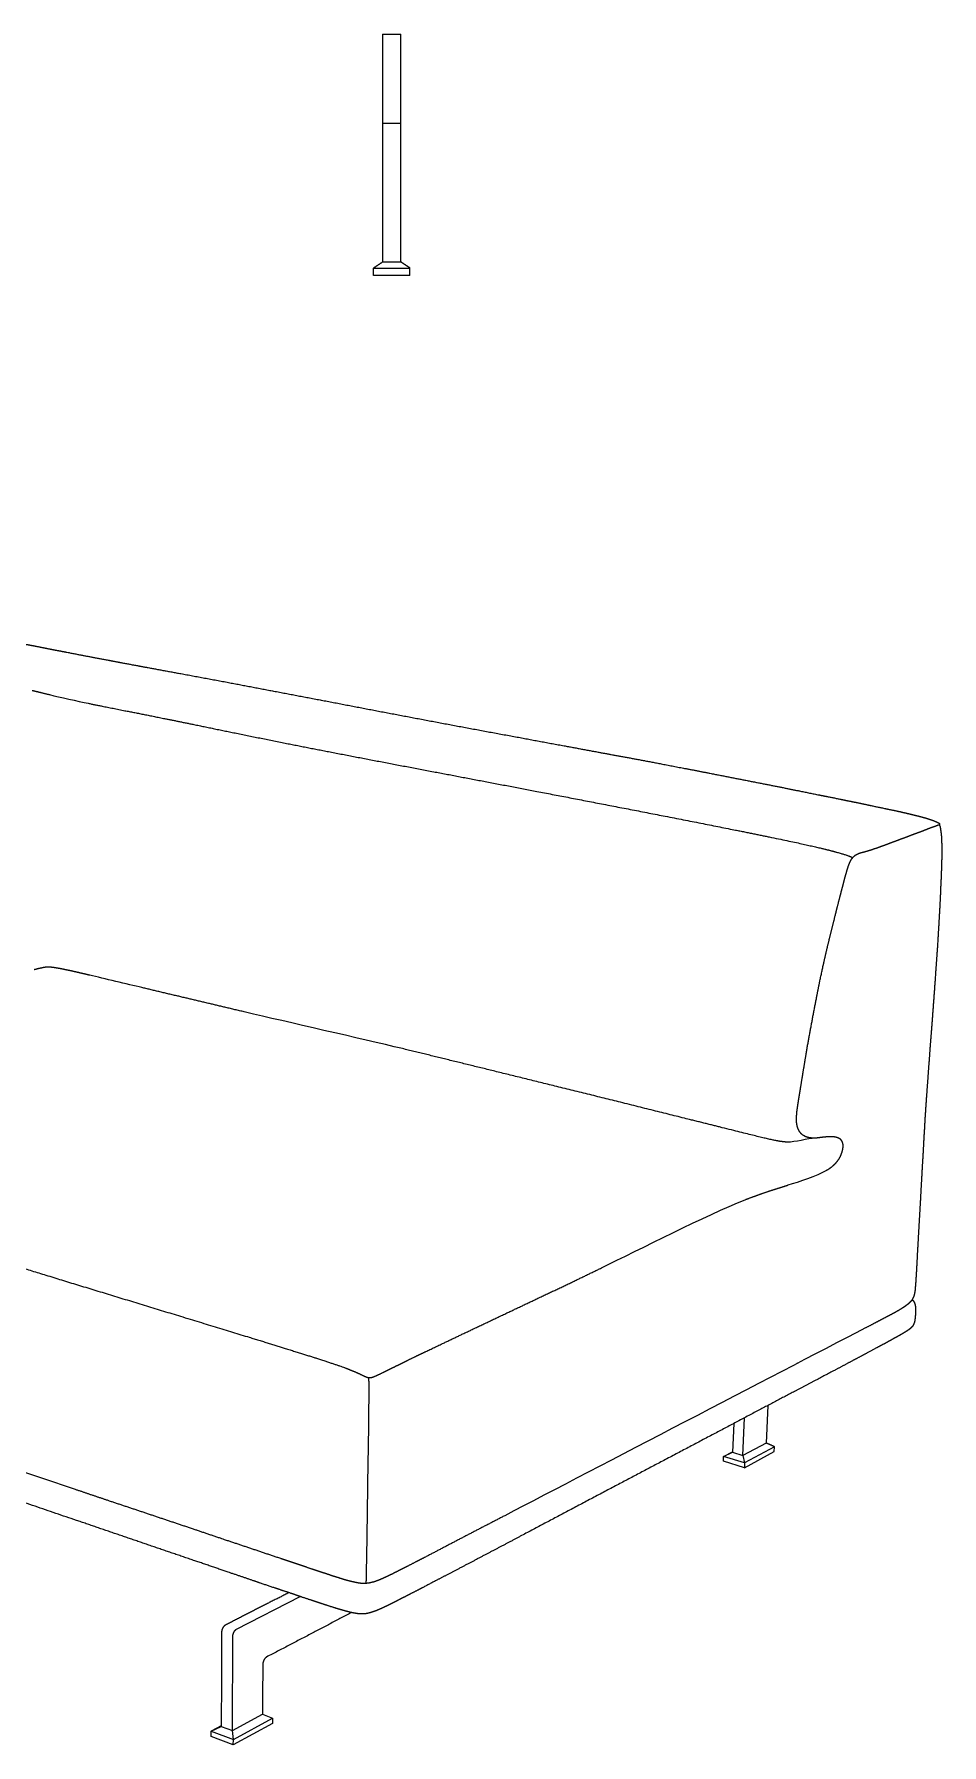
# Model space of a CAD drawing. Header units: millimetres. Extents: x 0 to 2575, y 0 to 3642.
# Drawn here: x 641 to 1238, y 594 to 1720 of the extents above; entities that cross this region are included whole.
import ezdxf

# ---------------------------------------------------------------- set-up
doc = ezdxf.new("R2010")
doc.units = ezdxf.units.MM
doc.layers.add('4501 Delphi Corner module 120 x 85 cm - L', color=7, linetype='Continuous', true_color=0x000000)

msp = doc.modelspace()

# ---------------------------------------------------------------- linework, layer by layer
at = {"layer": '4501 Delphi Corner module 120 x 85 cm - L', "color": 178, "lineweight": -3, "true_color": 0x000000}
for points in [[(668.3, 762.4), (579.4, 792.3), (504.7, 817.4)], [(1123.5, 817.6), (1122.4, 793), (1122.4, 793), (1107.2, 784.8), (1107.2, 784.8), (1108.3, 780), (1108.2, 776.8), (1127.8, 787.5), (1128, 790.6), (1108.3, 780), (1094.4, 784.1), (1100.3, 786.9), (1107.2, 784.8)], [(1101.1, 805.8), (1100.3, 786.9), (1107.2, 784.8), (1108.3, 809.6)], [(1108.2, 776.8), (1094.3, 781), (1094.4, 784.1), (1100.3, 787.3)], [(774.2, 670.6), (815.9, 692.1)], [(764.1, 607), (757.4, 603.5), (772.1, 598), (771.4, 603.9), (791.2, 614.6), (791.2, 614.6), (797.8, 612), (797.8, 608.4), (772, 594.5), (757.4, 599.9), (757.4, 603.5), (764.1, 606.6), (771.4, 603.9), (771.7, 665.7)], [(772, 594.5), (772.1, 598), (797.8, 612)]]:
    msp.add_lwpolyline(points, dxfattribs=at)
for points, degree in [([(870.2, 1719.9), (874.2, 1719.9), (878.2, 1719.9), (882.2, 1719.9)], 3), ([(870.2, 1719.9), (870.2, 1693), (870.2, 1666.1)], 2), ([(882.2, 1666.1), (882.2, 1693), (882.2, 1719.9)], 2), ([(882.2, 1661.1), (876.2, 1661.1), (870.2, 1661.1)], 2), ([(870.2, 1656.1), (870.2, 1613.1), (870.2, 1570.1)], 2), ([(882.2, 1570.1), (882.2, 1613.1), (882.2, 1656.1)], 2), ([(864.2, 1566.1), (867.2, 1568.1), (870.2, 1570.1)], 2), ([(864.2, 1561.1), (864.2, 1563.6), (864.2, 1566.1)], 2), ([(864.2, 1566.1), (876.2, 1566.1), (888.2, 1566.1)], 2), ([(870.2, 1570.1), (876.2, 1570.1), (882.2, 1570.1)], 2), ([(888.2, 1566.1), (885.2, 1568.1), (882.2, 1570.1)], 2), ([(888.2, 1561.1), (888.2, 1563.6), (888.2, 1566.1)], 2), ([(888.2, 1561.1), (876.2, 1561.1), (864.2, 1561.1)], 2), ([(651.2, 1285.4), (658, 1283.7), (669.8, 1281.1), (676.6, 1279.7)], 3), ([(711.8, 1092.7), (702.7, 1094.8), (686.7, 1098.6), (677.6, 1100.8)], 3), ([(883.3, 1052.5), (855.8, 1059.1), (807.5, 1070), (780, 1076.5)], 3), ([(1154.8, 993.6), (1149.7, 993.4), (1141.4, 990.8), (1136.4, 991)], 3), ([(1147, 995.4), (1146.8, 995.5), (1146.4, 995.8), (1146.2, 995.9)], 3), ([(1137, 962.8), (1144.1, 965), (1156, 968.8), (1162.3, 972.6)], 3), ([(1014.1, 908.2), (1039.3, 920.5), (1082.8, 942.7), (1108.7, 953.1)], 3), ([(1187.7, 868.7), (1124.4, 835.8), (1013.7, 778.1), (950.5, 745.2)], 3)]:
    msp.add_open_spline(points, degree=degree, dxfattribs=at)
for points, weights, degree in [([(870.2, 1666.1), (870.2, 1661.1), (870.2, 1661.1)], [1, 0.707106781187, 1], 2), ([(882.2, 1661.1), (882.2, 1661.1), (882.2, 1666.1)], [1, 0.707106781187, 1], 2), ([(870.2, 1661.1), (870.2, 1661.1), (870.2, 1656.1)], [1, 0.707106781187, 1], 2), ([(882.2, 1656.1), (882.2, 1661.1), (882.2, 1661.1)], [1, 0.707106781187, 1], 2), ([(639.7, 1288.2), (642, 1287.7), (645.5, 1286.8), (651.2, 1285.4)], [4594.81801483, 4592.22127419, 4587.6685004, 4580.50917475], 3), ([(676.6, 1279.7), (688.5, 1277.2), (704.5, 1274.2), (726.2, 1269.8)], [4549.02393413, 4534.46389668, 4515.10969927, 4490.8432029], 3), ([(859.5, 1276.1), (892.1, 1269.9), (925.2, 1263.6), (958.7, 1257.5)], [4498.05309245, 4460.94756488, 4424.1330242, 4387.09017339], 3), ([(726.2, 1269.8), (748.1, 1265.4), (776.1, 1259.5), (806.2, 1253.5)], [4490.8432029, 4466.57670652, 4437.39791117, 4403.82430468], 3), ([(806.2, 1253.5), (836.9, 1247.4), (870, 1241.1), (903.8, 1234.7)], [4403.82430468, 4370.2506982, 4332.28228057, 4293.94739853], 3), ([(903.8, 1234.7), (938.3, 1228.1), (973.7, 1221.4), (1012.9, 1213.8)], [4293.94739853, 4255.61251649, 4216.91117003, 4175.24682762], 3), ([(1012.9, 1213.8), (1052.8, 1206.1), (1097, 1197.5), (1124.4, 1191.8)], [4175.24682762, 4133.58248521, 4088.95514683, 4062.41881114], 3), ([(1221.9, 1205.7), (1223.2, 1205.4), (1224.3, 1205.1), (1225.3, 1204.8)], [4128.25393354, 4127.04707985, 4125.9865233, 4125.01239584], 3), ([(1225.3, 1204.8), (1225.4, 1204.8), (1225.5, 1204.7), (1225.7, 1204.7)], [4125.01239584, 4125.30650366, 4125.60075682, 4125.89416354], 3), ([(1217.8, 1193), (1220.5, 1194), (1222.8, 1194.9), (1224.9, 1195.6)], [4080.81234211, 4085.85670117, 4090.13572754, 4094.03945674], 3), ([(1224.9, 1195.6), (1227, 1196.4), (1228.8, 1197.2), (1230.7, 1197.9)], [4094.03945674, 4097.94318594, 4101.47161796, 4105.00457654], 3), ([(1230.7, 1197.9), (1231.6, 1198.2), (1233.5, 1198.9), (1234.9, 1199.4), (1235.4, 1199.6)], [4105.00457654, 4106.77105583, 4110.30627769, 4113.54239926, 4115.00977825], 3), ([(1124.4, 1191.8), (1152.2, 1186.1), (1162.2, 1183.6), (1168.6, 1181.8)], [4062.41881114, 4035.88247544, 4027.43714242, 4022.90663991], 3), ([(1168.6, 1181.8), (1174.9, 1180.1), (1178.4, 1178.7), (1179.4, 1178.2)], [4022.90663991, 4018.3761374, 4017.7604654, 4017.74470077], 3), ([(1187.9, 1182.3), (1189.6, 1182.7), (1193, 1183.8), (1196.5, 1185), (1198.2, 1185.7)], [4027.52602143, 4029.72193333, 4035.07110388, 4041.43580185, 4044.64724116], 3), ([(1198.2, 1185.7), (1201.7, 1186.9), (1205.3, 1188.3), (1208.6, 1189.5)], [4044.64724116, 4051.07011978, 4057.60935969, 4063.78382551], 3), ([(1208.6, 1189.5), (1211.9, 1190.8), (1215.1, 1191.9), (1217.8, 1193)], [4063.78382551, 4069.95829133, 4075.76798306, 4080.81234211], 3), ([(1234, 1104.6), (1233.3, 1093.8), (1232.5, 1083.1), (1231.7, 1072.5)], [4167.27043737, 4172.37495902, 4177.55658483, 4182.73929177], 3), ([(1149.5, 1053.4), (1151.4, 1064.2), (1153.5, 1075.2), (1155.6, 1086)], [4024.27068553, 4022.01620762, 4020.01213656, 4018.28374595], 3), ([(1231.7, 1072.5), (1231, 1063.6), (1230.3, 1054.8), (1229.7, 1046.1)], [4182.73929177, 4187.03160267, 4191.32645642, 4195.60179634], 3), ([(983.5, 1027.9), (947.8, 1036.7), (915.1, 1044.7), (883.3, 1052.5)], [4217.44963179, 4254.86847682, 4289.53144546, 4323.68339117], 3), ([(1229.4, 1042.1), (1228.8, 1034.2), (1228.3, 1026.6), (1227.7, 1019.1)], [4197.5683701, 4201.39260064, 4205.10895854, 4208.7406708], 3), ([(1229.7, 1046.1), (1229.6, 1044.7), (1229.5, 1043.3), (1229.4, 1042.1)], [4195.60179634, 4196.29603109, 4196.95149251, 4197.5683701], 3), ([(1093.6, 1000.5), (1066.7, 1007.2), (1023.2, 1018.1), (983.5, 1027.9)], [4105.88338291, 4132.64952291, 4176.68495128, 4217.44963179], 3), ([(1136.4, 991), (1130.2, 991.2), (1120.7, 993.7), (1093.6, 1000.5)], [4063.45472327, 4069.62039126, 4079.1172429, 4105.88338291], 3), ([(1154.8, 993.6), (1153.4, 993.6), (1150.6, 993.7), (1148.1, 994.6), (1147, 995.4)], [4068.44465671, 4065.62222447, 4059.93552457, 4054.86104914, 4052.65084138], 3), ([(1163.5, 994.5), (1161.9, 994.4), (1159, 994.1), (1156.2, 993.7), (1154.8, 993.6)], [4085.45245148, 4082.55158314, 4076.87011799, 4071.26708894, 4068.44465671], 3), ([(1226.5, 999.8), (1226.3, 996.5), (1226.1, 993.1), (1225.9, 989.7)], [4218.16325118, 4219.75259963, 4221.38321392, 4223.05403227], 3), ([(1225.9, 989.7), (1225.7, 984.8), (1225.4, 980.1), (1225.1, 975.5)], [4223.05403227, 4225.41281989, 4227.71057042, 4229.94697904], 3), ([(1225.1, 975.5), (1224.8, 970.2), (1224.5, 964.1), (1224.1, 957.7)], [4229.94697904, 4232.57219426, 4235.52185384, 4238.63373561], 3), ([(1224.1, 957.7), (1223.8, 951.4), (1223.4, 944.7), (1223, 938.1)], [4238.63373561, 4241.74561738, 4245.01972133, 4248.29382528], 3), ([(1223, 938.1), (1222.6, 931.4), (1222.3, 924.8), (1221.9, 918.7)], [4248.29382528, 4251.56792923, 4254.84203318, 4257.85121362], 3), ([(578.8, 925.1), (614.3, 914.1), (650.8, 902.8), (691.2, 890.5)], [3886.74176235, 3849.67863726, 3812.27146176, 3771.65367455], 3), ([(1221.9, 918.7), (1221.6, 912.6), (1221.3, 907), (1221, 902.1)], [4257.85121362, 4260.86039406, 4263.60465098, 4266.04374346], 3), ([(952, 878.6), (972.3, 888.2), (994.1, 898.5), (1014.1, 908.2)], [3743.63764614, 3774.70811574, 3808.61985745, 3840.20850926], 3), ([(691.2, 890.5), (732.4, 877.9), (778, 864.1), (806.1, 855.3)], [3771.65367455, 3731.03588733, 3687.2074884, 3660.74414547], 3), ([(898.6, 853.2), (912.4, 859.8), (931.4, 868.8), (952, 878.6)], [3664.12076659, 3684.33797905, 3712.56717654, 3743.63764614], 3), ([(1200.9, 875.6), (1196.7, 873.4), (1192.6, 871.2), (1187.7, 868.7)], [4231.35168671, 4223.44256679, 4215.53344687, 4206.24681919], 3), ([(806.1, 855.3), (820.3, 850.9), (839.6, 844.7), (847.7, 841.7), (850.8, 840.4)], [3660.74414547, 3647.51247401, 3629.73165908, 3622.96299676, 3620.7434779], 3), ([(1143.5, 845.7), (1143.1, 845.5), (1142.8, 845.3), (1142.5, 845.2)], [4125.01368618, 4124.41411646, 4123.81454796, 4123.21498024], 3), ([(850.8, 840.4), (853.8, 839.2), (857.9, 837.1), (860, 836.2), (861, 836.1)], [3620.7434779, 3618.52395904, 3616.41454594, 3616.80872425, 3617.0927968], 3), ([(861, 836.1), (862, 835.9), (864.1, 836.3), (867.8, 838.1), (870.6, 839.5)], [3617.0927968, 3617.37686935, 3618.11898124, 3621.85734711, 3625.13767364], 3), ([(861.3, 833.1), (861.2, 834.3), (861.1, 835.7), (861, 836), (861, 836.1)], [3615.36760918, 3615.54708523, 3616.26502747, 3616.94814523, 3617.0927968], 3), ([(861.3, 820.8), (861.3, 826.3), (861.3, 830.7), (861.3, 833.1)], [3616.950155, 3615.36768528, 3615.00865708, 3615.36760918], 3), ([(1141.9, 827.4), (1115, 813.2), (1085.5, 797.6), (1055.2, 781.6)], [4131.51019407, 4083.09984751, 4031.29814879, 3979.49645007], 3), ([(861.1, 801.7), (861.1, 808.7), (861.2, 815.3), (861.3, 820.8)], [3624.29771127, 3621.33853593, 3618.53262471, 3616.950155], 3), ([(860.7, 780), (860.9, 787.5), (861, 794.8), (861.1, 801.7)], [3633.56259775, 3630.36932605, 3627.2568866, 3624.29771127], 3), ([(668.9, 742.1), (614.9, 760.5), (559.5, 779.5), (505.7, 797.9)], [3861.29586568, 3917.57410568, 3977.04586002, 4036.51761437], 3), ([(1128, 790.6), (1125.2, 791.8), (1122.4, 793)], [4416.84576612, 4415.83380666, 4414.8218472], 2), ([(860.4, 757.3), (860.5, 764.9), (860.6, 772.5), (860.7, 780)], [3643.30784862, 3640.02997339, 3636.75586945, 3633.56259775], 3), ([(1055.2, 781.6), (1024.1, 765.2), (992.2, 748.3), (961.6, 732.1)], [3979.49645007, 3927.69475135, 3875.89305263, 3827.48270607], 3), ([(1100.3, 786.9), (1100.3, 786.9), (1100.3, 786.9)], [4393.10914472, 4393.11411289, 4393.11908106], 2), ([(1103.5, 785.9), (1103.5, 785.9), (1103.5, 785.9)], [4412.94528743, 4412.94041945, 4412.93555146], 2), ([(690.1, 755), (682.8, 757.5), (675.5, 759.9), (668.3, 762.4)], [3829.13785257, 3836.52297912, 3843.90852149, 3851.29405901], 3), ([(860.1, 735.2), (860.2, 742.1), (860.3, 749.7), (860.4, 757.3)], [3652.88268761, 3649.86737035, 3646.58572384, 3643.30784862], 3), ([(950.5, 745.2), (932.7, 735.9), (915.1, 726.8), (897.8, 717.7)], [3800.79028625, 3773.52387724, 3746.95222368, 3721.08554114], 3), ([(859.8, 716.3), (859.9, 721.9), (860, 728.2), (860.1, 735.2)], [3661.08857091, 3658.6469929, 3655.89800487, 3652.88268761], 3), ([(810, 714.7), (807.7, 715.5), (805.5, 716.2), (803.2, 717)], [3711.72064028, 3713.83674891, 3715.95461115, 3718.07360286], 3), ([(859.6, 703.3), (859.6, 704.5), (859.7, 708.2), (859.7, 713.5), (859.8, 716.3)], [3667.51438854, 3666.58935273, 3664.59723292, 3662.30935991, 3661.08857091], 3), ([(849.5, 701.9), (849, 702), (848.5, 702.2), (848.1, 702.3)], [3676.70443691, 3677.03034609, 3677.36681504, 3677.70462306], 3), ([(859.4, 700.6), (859.4, 700.6), (859.3, 700.6), (859.3, 700.6)], [3672.34328419, 3672.33124527, 3672.32050103, 3672.31113042], 3), ([(859.3, 700.6), (859.3, 700.6), (859.3, 700.6), (859.3, 700.6)], [3672.31113042, 3672.31579921, 3672.32136815, 3672.3278194], 3), ([(808.5, 694.5), (787.8, 684), (766.8, 673.2)], [3869.99620793, 3839.4769012, 3808.95759448], 2), ([(849.8, 681.5), (822.2, 667), (793.9, 652.2)], [3927.63993128, 3885.72677191, 3843.81361254], 2), ([(764.3, 668.3), (764.2, 637.3), (764.1, 606.6)], [3806.97944503, 3821.11878358, 3835.25812212], 2), ([(766.8, 673.2), (764.3, 671.9), (764.3, 668.3)], [3808.95759448, 2690.77825164, 3806.97944503], 2), ([(771.7, 665.7), (771.7, 669.3), (774.2, 670.6)], [3799.710325, 2685.63820757, 3801.68847445], 2), ([(791.4, 647.3), (791.3, 630.9), (791.2, 614.6)], [3841.83546309, 3849.39755465, 3856.95964622], 2), ([(793.9, 652.2), (791.5, 650.9), (791.4, 647.3)], [3843.81361254, 2715.42517837, 3841.83546309], 2)]:
    msp.add_rational_spline(points, weights, degree=degree, dxfattribs=at)
for points, weights, knots in [([(635.9, 1318.5), (638.3, 1318), (640.6, 1317.6), (645.3, 1316.7), (647.7, 1316.2), (652, 1315.3), (653.6, 1315), (658.1, 1314.2), (661.1, 1313.6), (672.2, 1311.4), (680.9, 1309.8), (690.3, 1308)], [4778.07335389, 4774.75710007, 4771.4695671, 4764.90034719, 4761.50764028, 4755.49491167, 4753.22886271, 4747.00290233, 4742.79681404, 4727.49375941, 4715.7059497, 4703.34694653], [2242.754093, 2242.754093, 2242.754093, 2242.754093, 2256.298412, 2256.298412, 2270.117243, 2270.117243, 2280.284851, 2280.284851, 2302.034389, 2302.034389, 2360.170045, 2360.170045, 2360.170045, 2360.170045]), ([(690.3, 1308), (695.5, 1307), (701.5, 1305.9), (713.8, 1303.6), (720.2, 1302.4), (741.1, 1298.6), (755, 1296), (768.9, 1293.4)], [4703.34694653, 4696.40776304, 4688.67813291, 4672.91685421, 4664.81597504, 4638.72542016, 4621.78072492, 4604.94147214], [2360.170045, 2360.170045, 2360.170045, 2360.170045, 2405.952979, 2405.952979, 2444.977251, 2444.977251, 2519.815614, 2519.815614, 2519.815614, 2519.815614]), ([(768.9, 1293.4), (783.5, 1290.6), (798.2, 1287.8), (828.4, 1282.1), (843.9, 1279.1), (859.5, 1276.1)], [4604.94147214, 4587.30223849, 4569.69860101, 4534.05993633, 4516.01776979, 4498.05309245], [2519.815614, 2519.815614, 2519.815614, 2519.815614, 2606.026221, 2606.026221, 2694.946202, 2694.946202, 2694.946202, 2694.946202]), ([(958.7, 1257.5), (976.2, 1254.2), (993.7, 1251), (1019.5, 1246.2), (1028.8, 1244.5), (1047.7, 1241), (1057.4, 1239.1), (1068.2, 1237)], [4387.09017339, 4368.06468035, 4349.04368795, 4321.53138396, 4311.82680771, 4292.25968423, 4282.34921125, 4271.44358384], [2877.290246, 2877.290246, 2877.290246, 2877.290246, 2980.883139, 2980.883139, 3028.488084, 3028.488084, 3067.926049, 3067.926049, 3067.926049, 3067.926049]), ([(1068.2, 1237), (1075, 1235.8), (1081.7, 1234.4), (1099.7, 1230.9), (1109.9, 1228.9), (1129.7, 1225), (1139.3, 1223.1), (1153.7, 1220.1), (1159.6, 1219), (1170.4, 1216.8), (1175.5, 1215.7), (1180.7, 1214.7)], [4271.44358384, 4264.703193, 4257.9934277, 4240.26419939, 4230.3566703, 4211.34721509, 4202.1467685, 4188.54149333, 4183.09553477, 4172.98807348, 4168.30496089, 4163.56235012], [3067.926049, 3067.926049, 3067.926049, 3067.926049, 3094.590537, 3094.590537, 3138.659426, 3138.659426, 3189.771814, 3189.771814, 3223.355761, 3223.355761, 3251.566222, 3251.566222, 3251.566222, 3251.566222]), ([(1180.7, 1214.7), (1186, 1213.6), (1191, 1212.5), (1200.6, 1210.5), (1206.1, 1209.4), (1211, 1208.3), (1211.6, 1208.2), (1212.2, 1208), (1213.2, 1207.8), (1213.7, 1207.7), (1214.7, 1207.5), (1215.2, 1207.3), (1217.8, 1206.7), (1219.9, 1206.2), (1221.9, 1205.7)], [4163.56235012, 4158.71842288, 4154.1192956, 4145.54659041, 4140.70215562, 4136.69128299, 4136.17111015, 4135.71232477, 4134.88649445, 4134.46251673, 4133.65466942, 4133.23591871, 4131.19312216, 4129.67712226, 4128.25393354], [3251.566222, 3251.566222, 3251.566222, 3251.566222, 3275.514792, 3275.514792, 3298.991579, 3298.991579, 3298.991579, 3301.521821, 3301.521821, 3304.228128, 3304.228128, 3306.720447, 3306.720447, 3315.602429, 3315.602429, 3315.602429, 3315.602429]), ([(1225.7, 1204.7), (1227.2, 1204.3), (1228.7, 1203.8), (1230.2, 1203.3), (1230.3, 1203.3), (1230.4, 1203.3), (1230.7, 1203.2), (1230.8, 1203.1), (1231, 1203), (1231.8, 1202.8), (1232.6, 1202.5), (1233.3, 1202.2), (1233.7, 1202), (1234.1, 1201.9), (1234.4, 1201.7), (1234.6, 1201.6), (1234.9, 1201.5), (1235.1, 1201.4), (1235.2, 1201.4), (1235.2, 1201.4), (1235.2, 1201.4), (1235.4, 1201.3), (1235.6, 1201.2), (1235.7, 1201.1), (1235.9, 1201), (1236, 1200.9), (1236.1, 1200.8)], [4125.89416354, 4125.00686074, 4124.19496217, 4123.45461633, 4123.40371226, 4123.34760774, 4123.20693825, 4123.12565946, 4123.04286762, 4122.67814757, 4122.32732182, 4121.99446079, 4121.83566825, 4121.6730211, 4121.51406999, 4121.40833154, 4121.29222143, 4121.17469104, 4121.15996913, 4121.1468685, 4121.13548677, 4121.04048514, 4120.92965979, 4120.80508161, 4120.71035001, 4120.60601361, 4120.47247692], [3316.005206, 3316.005206, 3316.005206, 3316.005206, 3322.586443, 3322.586443, 3322.586443, 3323.126579, 3323.126579, 3323.830851, 3323.830851, 3323.830851, 3327.219516, 3327.219516, 3327.219516, 3328.852612, 3328.852612, 3328.852612, 3329.955488, 3329.955488, 3329.955488, 3330.073483, 3330.073483, 3330.073483, 3330.947257, 3330.947257, 3330.947257, 3331.580972, 3331.580972, 3331.580972, 3331.580972]), ([(1235.4, 1199.6), (1235.9, 1199.8), (1236.2, 1199.8), (1236.3, 1199.9), (1236.3, 1199.9)], [4115.00977825, 4116.47715723, 4118.03860679, 4119.58134052, 4119.82358171], [569.595581, 569.595581, 569.595581, 569.595581, 570.595581, 570.781464, 570.781464, 570.781464, 570.781464]), ([(1236.1, 1200.8), (1236.2, 1200.8), (1236.2, 1200.7), (1236.3, 1200.6), (1236.3, 1200.6), (1236.4, 1200.5), (1236.4, 1200.5), (1236.4, 1200.4), (1236.5, 1200.4), (1236.5, 1200.3), (1236.5, 1200.3), (1236.5, 1200.3), (1236.5, 1200.2), (1236.5, 1200.2), (1236.4, 1200.2), (1236.4, 1200.1), (1236.4, 1200.1), (1236.4, 1200), (1236.3, 1200), (1236.3, 1200), (1236.3, 1199.9), (1236.3, 1199.9), (1236.3, 1199.9)], [4120.47247692, 4120.36836584, 4120.25769657, 4120.13619252, 4120.03896003, 4119.93528423, 4119.83295914, 4119.75254189, 4119.66945718, 4119.5925874, 4119.53350502, 4119.47559487, 4119.42695273, 4119.39618781, 4119.36664184, 4119.33321722, 4119.3367417, 4119.37778424, 4119.42647472, 4119.51520199, 4119.66183735, 4119.74540014, 4119.82358171], [3331.580972, 3331.580972, 3331.580972, 3331.580972, 3332.078645, 3332.078645, 3332.078645, 3332.482902, 3332.482902, 3332.482902, 3332.802522, 3332.802522, 3332.802522, 3333.048525, 3333.048525, 3333.048525, 3333.205849, 3333.205849, 3333.392828, 3333.392828, 3333.392828, 3333.630305, 3333.630305, 3333.886784, 3333.886784, 3333.886784, 3333.886784]), ([(1236.3, 1199.9), (1236.3, 1199.8), (1236.3, 1199.8), (1236.4, 1199.6), (1236.4, 1199.6), (1236.5, 1199.4), (1236.5, 1199.4), (1236.5, 1199.3), (1236.6, 1199.1), (1236.7, 1198.9), (1236.8, 1198.5), (1236.8, 1198.3), (1237, 1197.8), (1237, 1197.4), (1237.1, 1197)], [4119.82358171, 4120.04333907, 4120.20420156, 4120.38989494, 4120.43809276, 4120.51557237, 4120.55146309, 4120.58543759, 4120.70961153, 4120.83569028, 4121.06203478, 4121.17137893, 4121.47244534, 4121.67384568, 4121.87013856], [3333.886784, 3333.886784, 3333.886784, 3333.886784, 3334.576362, 3334.576362, 3334.851249, 3334.851249, 3335.099418, 3335.099418, 3335.099418, 3336.087685, 3336.087685, 3336.969279, 3336.969279, 3338.54511, 3338.54511, 3338.54511, 3338.54511]), ([(1237.1, 1197), (1237.2, 1196.3), (1237.3, 1195.5), (1237.5, 1194), (1237.6, 1193.2), (1237.8, 1191), (1237.8, 1189.5), (1238, 1185.1), (1238, 1182), (1237.9, 1179.2)], [4121.87013856, 4122.30087492, 4122.73915797, 4123.56254429, 4123.96230136, 4125.13873432, 4125.94500632, 4128.20143588, 4129.7437869, 4131.18357729], [3338.54511, 3338.54511, 3338.54511, 3338.54511, 3342.022436, 3342.022436, 3345.253701, 3345.253701, 3351.756969, 3351.756969, 3364.234518, 3364.234518, 3364.234518, 3364.234518]), ([(1179, 1177.7), (1179.3, 1178.1), (1179.9, 1178.7), (1180.8, 1179.6), (1181.9, 1180.3), (1183.4, 1181), (1185.4, 1181.6), (1187.1, 1182), (1187.9, 1182.3)], [4018.50684063, 4018.7687692, 4019.31301918, 4020.18006268, 4021.12493995, 4022.49735424, 4024.47149027, 4026.42806548, 4027.52602143], [560.6008743, 560.6008743, 560.6008743, 560.6008743, 560.7205809, 560.8455809, 560.9705809, 561.0955809, 561.3455809, 561.5955809, 561.5955809, 561.5955809, 561.5955809]), ([(1172.5, 1158.2), (1173.1, 1160.3), (1173.6, 1162.4), (1174.4, 1165.6), (1174.8, 1166.7), (1175.4, 1168.9), (1175.7, 1169.9), (1176, 1170.8), (1176.3, 1172.1), (1176.8, 1173.3), (1177.5, 1175.1), (1177.8, 1175.7), (1178.3, 1176.6), (1178.4, 1176.9), (1178.8, 1177.4), (1178.8, 1177.5), (1179, 1177.7)], [4013.50549075, 4013.63250855, 4013.81618233, 4014.22222962, 4014.39803362, 4014.78872192, 4015.00083365, 4015.24616, 4015.5553896, 4015.93307022, 4016.645089, 4016.93541988, 4017.41019177, 4017.56782907, 4017.89062727, 4018.06065596, 4018.24010901], [531.916586, 531.916586, 531.916586, 531.916586, 540.457854, 540.457854, 545.318969, 545.318969, 549.562723, 549.562723, 549.562723, 554.90483, 554.90483, 557.937819, 557.937819, 559.317375, 559.317375, 560.600874, 560.600874, 560.600874, 560.600874]), ([(1237.9, 1179.2), (1237.9, 1176.3), (1237.8, 1173.2), (1237.6, 1168.1), (1237.5, 1165.9), (1237.4, 1162.4), (1237.3, 1161.2), (1237.1, 1156.8), (1237, 1153.2), (1236.6, 1145.4), (1236.4, 1141.9), (1236.2, 1138.8)], [4131.18357729, 4132.62551793, 4134.17712531, 4136.71242305, 4137.79697641, 4139.5271334, 4140.13424146, 4142.27732963, 4144.04121326, 4147.87254877, 4149.563377, 4151.06246327], [3364.234518, 3364.234518, 3364.234518, 3364.234518, 3376.729154, 3376.729154, 3386.064579, 3386.064579, 3391.617379, 3391.617379, 3406.969194, 3406.969194, 3421.836935, 3421.836935, 3421.836935, 3421.836935]), ([(1162.8, 1119.5), (1164.4, 1126.1), (1166.1, 1133.1), (1167.8, 1139.7), (1168.6, 1142.9), (1169.4, 1146.3), (1171, 1152.4), (1171.8, 1155.4), (1172.5, 1158.2)], [4014.26913851, 4013.78644845, 4013.44180562, 4013.29091949, 4013.21602159, 4013.1836999, 4013.24652631, 4013.32960768, 4013.50549075], [478.969095, 478.969095, 478.969095, 478.969095, 506.473198, 506.473198, 506.473198, 519.984847, 519.984847, 531.916586, 531.916586, 531.916586, 531.916586]), ([(1236.2, 1138.8), (1235.9, 1132.9), (1235.5, 1126.8), (1234.8, 1115.4), (1234.4, 1110), (1234, 1104.6)], [4151.06246327, 4153.93616299, 4156.81080702, 4162.22036091, 4164.72827342, 4167.27043737], [3421.836935, 3421.836935, 3421.836935, 3421.836935, 3448.065779, 3448.065779, 3470.904846, 3470.904846, 3470.904846, 3470.904846]), ([(1155.6, 1086), (1156.6, 1091.4), (1157.7, 1096.6), (1160.1, 1107.9), (1161.4, 1113.6), (1162.8, 1119.5)], [4018.28374595, 4017.42250717, 4016.65957018, 4015.25925204, 4014.70212392, 4014.26913851], [433.527962, 433.527962, 433.527962, 433.527962, 455.171412, 455.171412, 478.969095, 478.969095, 478.969095, 478.969095]), ([(647.5, 1105.9), (646.7, 1105.7), (645.8, 1105.5), (644.9, 1105.3), (643.7, 1105.1), (642.4, 1104.7), (641.1, 1104.4)], [4589.61538899, 4587.57567886, 4585.57098663, 4583.62854891, 4580.99329966, 4578.38124795, 4575.88029335], [198.146874, 198.146874, 198.146874, 198.146874, 205.27553, 205.27553, 205.27553, 214.9753, 214.9753, 214.9753, 214.9753]), ([(650.2, 1106.1), (650, 1106.1), (649.7, 1106.1), (649.4, 1106.1), (649.2, 1106.1), (649.1, 1106.1), (648.8, 1106.1), (648.6, 1106), (648.1, 1106), (647.8, 1105.9), (647.5, 1105.9)], [4596.89418516, 4596.57679676, 4596.02153849, 4595.12412886, 4594.57443378, 4594.11066085, 4593.37546646, 4592.74087307, 4591.19287178, 4590.41032593, 4589.61538899], [189.758153, 189.758153, 189.758153, 189.758153, 191.43932, 191.43932, 193.075117, 193.075117, 193.075117, 195.454537, 195.454537, 198.146874, 198.146874, 198.146874, 198.146874]), ([(653.3, 1105.9), (653, 1105.9), (652.6, 1106), (652, 1106), (651.7, 1106.1), (651.5, 1106.1), (651.2, 1106.1), (651, 1106.1), (650.7, 1106.1), (650.5, 1106.1), (650.2, 1106.1)], [4599.16312774, 4599.28061475, 4599.32939098, 4599.13769477, 4598.92939976, 4598.63739977, 4598.36985521, 4598.04770365, 4597.44074569, 4597.13751729, 4596.89418516], [184.298428, 184.298428, 184.298428, 184.298428, 185.812058, 185.812058, 187.22759, 187.22759, 187.22759, 188.53305, 188.53305, 189.758153, 189.758153, 189.758153, 189.758153]), ([(661.1, 1104.5), (660.4, 1104.7), (659.7, 1104.8), (658.1, 1105.1), (657.2, 1105.3), (656.4, 1105.4), (655.5, 1105.6), (654.5, 1105.7), (653.6, 1105.9), (653.5, 1105.9), (653.4, 1105.9), (653.3, 1105.9)], [4591.84878967, 4592.67496005, 4593.52150267, 4595.19954651, 4596.13263269, 4596.9310989, 4597.68923607, 4598.57250378, 4599.01295229, 4599.06898089, 4599.11984801, 4599.16312774], [169.828827, 169.828827, 169.828827, 169.828827, 174.172012, 174.172012, 178.959377, 178.959377, 178.959377, 183.737067, 183.737067, 183.737067, 184.298428, 184.298428, 184.298428, 184.298428]), ([(677.6, 1100.8), (675.9, 1101.2), (674.2, 1101.6), (671, 1102.3), (669.6, 1102.7), (668.1, 1103), (665.9, 1103.5), (663.4, 1104.1), (661.1, 1104.5)], [4571.99486847, 4574.07053444, 4576.17539933, 4580.07557212, 4581.87016111, 4583.68179284, 4586.32970946, 4589.32574818, 4591.84878967], [136.916551, 136.916551, 136.916551, 136.916551, 147.39832, 147.39832, 156.1139, 156.1139, 156.1139, 169.828827, 169.828827, 169.828827, 169.828827]), ([(780, 1076.5), (769, 1079.1), (758.6, 1081.6), (736.2, 1086.9), (723.8, 1089.8), (711.8, 1092.7)], [4451.26114694, 4463.92249187, 4475.89413108, 4502.08675141, 4516.66578141, 4530.90498473], [3.917923, 3.917923, 3.917923, 3.917923, 60.77206, 60.77206, 135.916551, 135.916551, 135.916551, 135.916551]), ([(1144.5, 1022.9), (1145.2, 1027.5), (1146.1, 1032.6), (1146.8, 1037.2), (1147.7, 1042.5), (1148.6, 1048.1), (1149.5, 1053.4)], [4032.13120116, 4030.53027049, 4029.12456224, 4027.94888633, 4026.61058085, 4025.38304523, 4024.27068553], [347.621487, 347.621487, 347.621487, 347.621487, 367.276153, 367.276153, 367.276153, 389.269356, 389.269356, 389.269356, 389.269356]), ([(1142.5, 1003.8), (1142.4, 1005), (1142.4, 1006.2), (1142.5, 1008.9), (1142.6, 1010.4), (1142.8, 1011.8), (1143, 1013.5), (1143.3, 1015.2), (1143.8, 1018.9), (1144.2, 1020.9), (1144.5, 1022.9)], [4041.71798442, 4040.84294431, 4040.01573442, 4038.37811702, 4037.5566041, 4036.80966875, 4035.94728206, 4035.14694537, 4033.58792174, 4032.82407905, 4032.13120116], [320.296335, 320.296335, 320.296335, 320.296335, 325.75111, 325.75111, 332.048054, 332.048054, 332.048054, 339.297298, 339.297298, 347.621487, 347.621487, 347.621487, 347.621487]), ([(1227.7, 1019.1), (1227.6, 1016.9), (1227.4, 1014.9), (1227.2, 1011), (1227, 1009), (1226.9, 1007.1)], [4208.7406708, 4209.77495198, 4210.76520092, 4212.67601769, 4213.62705707, 4214.56860545], [3595.368957, 3595.368957, 3595.368957, 3595.368957, 3604.084964, 3604.084964, 3612.944951, 3612.944951, 3612.944951, 3612.944951]), ([(1146, 996.1), (1145.7, 996.4), (1145.3, 996.8), (1144.6, 997.6), (1144.3, 998), (1144.1, 998.5), (1143.7, 999.2), (1143.3, 1000), (1142.8, 1001.8), (1142.6, 1002.8), (1142.5, 1003.8)], [4050.74424858, 4049.98935572, 4049.25138407, 4047.92088995, 4047.31673649, 4046.73045379, 4045.82217731, 4044.98080662, 4043.30187205, 4042.49049788, 4041.71798442], [305.036806, 305.036806, 305.036806, 305.036806, 308.233715, 308.233715, 311.098476, 311.098476, 311.098476, 315.498743, 315.498743, 320.296335, 320.296335, 320.296335, 320.296335]), ([(1226.9, 1007.1), (1226.8, 1005.9), (1226.8, 1004.7), (1226.6, 1002.2), (1226.6, 1001), (1226.5, 999.8)], [4214.56860545, 4215.16436978, 4215.77145565, 4216.98919185, 4217.58166832, 4218.16325118], [3612.944951, 3612.944951, 3612.944951, 3612.944951, 3618.392841, 3618.392841, 3623.767491, 3623.767491, 3623.767491, 3623.767491]), ([(1146.2, 995.9), (1146.2, 995.9), (1146.2, 995.9), (1146.2, 995.9), (1146.2, 995.9), (1146.2, 996), (1146.2, 996), (1146.2, 996), (1146.2, 996), (1146.2, 996), (1146.1, 996), (1146.1, 996), (1146.1, 996), (1146.1, 996), (1146.1, 996.1), (1146, 996.1)], [4051.11639675, 4051.10112924, 4051.08586174, 4051.07059423, 4051.05773324, 4051.04487226, 4051.03201127, 4051.0179248, 4051.00383833, 4050.98975186, 4050.95299721, 4050.91624257, 4050.87948793, 4050.83440815, 4050.78932836, 4050.74424858], [300.036806, 300.036806, 300.036806, 300.036806, 301.036806, 301.036806, 301.036806, 302.036806, 302.036806, 302.036806, 303.036806, 303.036806, 303.036806, 304.036806, 304.036806, 304.036806, 305.036806, 305.036806, 305.036806, 305.036806]), ([(1171.5, 992.6), (1171.3, 992.9), (1170.8, 993.2), (1170, 993.7), (1169, 994), (1167.6, 994.4), (1165.8, 994.6), (1164.2, 994.5), (1163.5, 994.5)], [4101.94776373, 4101.36635175, 4100.16005954, 4098.23933594, 4096.22644651, 4093.44519879, 4089.83382186, 4086.90288565, 4085.45245148], [294.036806, 294.036806, 294.036806, 294.036806, 294.161806, 294.286806, 294.411806, 294.536806, 294.786806, 295.036806, 295.036806, 295.036806, 295.036806]), ([(1172.3, 984.2), (1172.6, 985.1), (1173, 986.9), (1173.1, 988.8), (1172.9, 990.2), (1172.6, 991.1), (1172.1, 992), (1171.7, 992.4), (1171.5, 992.6)], [4109.48858633, 4109.58128266, 4109.31278814, 4108.01746094, 4106.51037908, 4105.17090896, 4103.64853144, 4102.52917572, 4101.94776373], [293.036806, 293.036806, 293.036806, 293.036806, 293.286806, 293.536806, 293.661806, 293.786806, 293.911806, 294.036806, 294.036806, 294.036806, 294.036806]), ([(1162.3, 972.6), (1163.1, 973), (1164.6, 974), (1166.4, 975.4), (1168, 976.9), (1169.7, 978.9), (1171.3, 981.4), (1172, 983.3), (1172.3, 984.2)], [4094.19269117, 4095.55809458, 4098.07260937, 4101.23406309, 4103.82375591, 4106.56574195, 4108.7566102, 4109.39589001, 4109.48858633], [292.036806, 292.036806, 292.036806, 292.036806, 292.161806, 292.286806, 292.411806, 292.536806, 292.786806, 293.036806, 293.036806, 293.036806, 293.036806]), ([(1108.7, 953.1), (1113.8, 955.1), (1118.5, 956.8), (1123.6, 958.5), (1128.1, 960), (1132.5, 961.3), (1137, 962.8)], [3997.56374727, 4006.64213862, 4015.16542651, 4024.34678733, 4032.52663272, 4040.7306518, 4048.88149774], [222.070966, 222.070966, 222.070966, 222.070966, 258.156791, 258.156791, 258.156791, 291.036806, 291.036806, 291.036806, 291.036806]), ([(1221, 902.1), (1220.9, 900), (1220.7, 897.4), (1220.5, 895.3), (1220.5, 894.5), (1220.4, 893.6), (1220.2, 892.4), (1220.1, 892), (1220, 891.3), (1219.9, 891), (1219.8, 890.5), (1219.8, 890.4), (1219.7, 890.2)], [4266.04374346, 4267.07652214, 4268.31803083, 4269.11326793, 4269.40387349, 4269.67753507, 4269.94982598, 4270.02274437, 4270.06298058, 4270.05986357, 4270.00785388, 4269.97536102, 4269.92765862], [3769.365248, 3769.365248, 3769.365248, 3769.365248, 3779.570349, 3779.570349, 3779.570349, 3783.069119, 3783.069119, 3784.97131, 3784.97131, 3786.168778, 3786.168778, 3786.94486, 3786.94486, 3786.94486, 3786.94486]), ([(1219.6, 889.9), (1219.4, 889.2), (1219.1, 888.6), (1218.8, 888), (1218.8, 887.9), (1218.8, 887.9), (1218.7, 887.8), (1218.5, 887.4), (1218.3, 887.1), (1218.1, 886.8), (1217.8, 886.5), (1217.6, 886.2), (1217.3, 885.9), (1217, 885.6), (1216.8, 885.3), (1216.5, 885.1), (1216.5, 885.1), (1216.4, 885), (1216.4, 885), (1215.8, 884.5), (1215.3, 884), (1214.6, 883.6), (1213.9, 883), (1213.2, 882.5), (1212.4, 882)], [4269.84205229, 4269.55420548, 4269.0527236, 4268.37793277, 4268.28664367, 4268.19293266, 4268.09718099, 4267.61022305, 4267.06188493, 4266.50457236, 4265.88118938, 4265.21138506, 4264.55669237, 4263.89584453, 4263.21014871, 4262.54286881, 4262.46041546, 4262.37797067, 4262.29554327, 4260.94935995, 4259.57965098, 4258.25765416, 4256.69184136, 4255.12155086, 4253.58353767], [3787.33856, 3787.33856, 3787.33856, 3787.33856, 3790.752659, 3790.752659, 3790.752659, 3791.220392, 3791.220392, 3791.220392, 3793.615709, 3793.615709, 3793.615709, 3796.303166, 3796.303166, 3796.303166, 3799.008647, 3799.008647, 3799.008647, 3799.339918, 3799.339918, 3799.339918, 3804.789668, 3804.789668, 3804.789668, 3811.219558, 3811.219558, 3811.219558, 3811.219558]), ([(1219.7, 890.2), (1219.7, 890.2), (1219.7, 890.1), (1219.7, 890), (1219.6, 890), (1219.6, 889.9)], [4269.92765862, 4269.91770309, 4269.89779201, 4269.87639042, 4269.85349833, 4269.84205229], [3786.9448602, 3786.9448602, 3786.9448602, 3786.9448602, 3787.1417101, 3787.1417101, 3787.33856, 3787.33856, 3787.33856, 3787.33856]), ([(1212.4, 882), (1210.7, 880.9), (1208.8, 879.8), (1207, 878.8), (1204.9, 877.7), (1202.9, 876.6), (1200.9, 875.6)], [4253.58353767, 4250.16074236, 4246.40754764, 4242.99646553, 4239.1052828, 4235.22952632, 4231.35168671], [3811.219558, 3811.219558, 3811.219558, 3811.219558, 3825.904846, 3825.904846, 3825.904846, 3842.032939, 3842.032939, 3842.032939, 3842.032939]), ([(1218.5, 887.3), (1218.7, 887.1), (1218.9, 886.9), (1219.1, 886.6), (1219.2, 886.6), (1219.2, 886.6), (1219.2, 886.6), (1219.4, 886.3), (1219.6, 886), (1219.9, 885.5), (1220, 885.2), (1220.1, 884.9), (1220.3, 884.4), (1220.4, 883.9), (1220.5, 883.3)], [4277.50838752, 4277.23794676, 4276.97765652, 4276.72417531, 4276.70745281, 4276.69085234, 4276.67437902, 4276.43969167, 4276.23073254, 4275.89641194, 4275.76739485, 4275.67609701, 4275.51680999, 4275.48001568, 4275.57835242], [2.454349, 2.454349, 2.454349, 2.454349, 4.002719, 4.002719, 4.002719, 4.104703, 4.104703, 4.104703, 5.558083, 5.558083, 6.888303, 6.888303, 6.888303, 9.19601, 9.19601, 9.19601, 9.19601]), ([(1220.6, 877.9), (1220.6, 877), (1220.5, 876.1), (1220.4, 875.2), (1220.3, 874.3), (1220.2, 873.3), (1219.9, 872.4)], [4277.31470715, 4277.74574655, 4278.09273742, 4278.37360113, 4278.6719259, 4278.88559969, 4279.04515092], [17.226225, 17.226225, 17.226225, 17.226225, 21.145684, 21.145684, 21.145684, 25.298283, 25.298283, 25.298283, 25.298283]), ([(1220.5, 883.3), (1220.7, 882.4), (1220.7, 881.5), (1220.7, 880.5), (1220.7, 879.6), (1220.7, 878.7), (1220.6, 877.9)], [4275.57835242, 4275.75426528, 4275.96657353, 4276.26029494, 4276.54040437, 4276.8817613, 4277.31470715], [9.19601, 9.19601, 9.19601, 9.19601, 13.309513, 13.309513, 13.309513, 17.226225, 17.226225, 17.226225, 17.226225]), ([(1219.9, 872.4), (1219.8, 872.1), (1219.7, 871.9), (1219.5, 871.3), (1219.4, 871.1), (1219.3, 870.8), (1219.1, 870.5), (1219, 870.3), (1218.9, 870.1), (1218.6, 869.7), (1218.3, 869.4), (1217.8, 868.9), (1217.5, 868.6), (1217.3, 868.4), (1217.3, 868.4), (1217.2, 868.4), (1217.2, 868.3), (1216.8, 868), (1216.4, 867.7), (1216, 867.4), (1216, 867.4), (1215.9, 867.3), (1215.8, 867.2), (1215.4, 867), (1215.2, 866.9), (1214.3, 866.2), (1213.4, 865.7), (1212.7, 865.3), (1211.4, 864.5), (1210, 863.7), (1207.4, 862.3), (1206.1, 861.6), (1204.9, 860.9)], [4279.04515092, 4279.08905243, 4279.08839265, 4279.00179855, 4278.90069319, 4278.75026242, 4278.60878564, 4278.42758592, 4278.21536198, 4277.84660329, 4277.3846839, 4276.39892144, 4275.83218154, 4275.28163808, 4275.25041477, 4275.21915018, 4275.18784705, 4274.42042522, 4273.5822011, 4272.74350464, 4272.69718319, 4272.40653521, 4272.13388416, 4271.44635101, 4271.03706751, 4269.00393223, 4267.27259916, 4265.68368199, 4263.01991799, 4260.28101136, 4255.01226172, 4252.5923147, 4250.20619039], [25.298283, 25.298283, 25.298283, 25.298283, 26.450483, 26.450483, 27.81907, 27.81907, 27.81907, 29.103691, 29.103691, 29.103691, 31.365121, 31.365121, 33.759668, 33.759668, 33.759668, 33.893297, 33.893297, 33.893297, 37.93127, 37.93127, 38.16721, 38.16721, 39.41106, 39.41106, 41.007853, 41.007853, 46.93053, 46.93053, 46.93053, 58.217121, 58.217121, 68.071204, 68.071204, 68.071204, 68.071204]), ([(1204.9, 860.9), (1202.5, 859.6), (1200.1, 858.3), (1195.8, 856), (1193.6, 854.8), (1187.3, 851.4), (1183.1, 849.2), (1178.6, 846.8), (1172.8, 843.7), (1167, 840.6), (1154.8, 834.2), (1148.4, 830.8), (1141.9, 827.4)], [4250.20619039, 4245.366361, 4240.63404662, 4232.25559308, 4228.07499272, 4215.95976518, 4207.98480435, 4199.53552656, 4188.54549299, 4177.67763492, 4155.0539063, 4143.25041633, 4131.51019407], [68.071204, 68.071204, 68.071204, 68.071204, 90.351309, 90.351309, 108.389578, 108.389578, 137.736003, 137.736003, 137.736003, 182.342472, 182.342472, 231.591961, 231.591961, 231.591961, 231.591961]), ([(870.6, 839.5), (872.4, 840.4), (874.4, 841.4), (877.9, 843.1), (879.7, 844), (881.4, 844.8), (884, 846.1), (886.6, 847.4), (892.3, 850.2), (895.5, 851.7), (898.6, 853.2)], [3625.11614942, 3627.31053447, 3629.97872181, 3634.61430399, 3637.07672671, 3639.43107892, 3643.12594287, 3646.7705351, 3654.98653833, 3659.55764364, 3664.0428335], [164.192183, 164.192183, 164.192183, 164.192183, 174.56941, 174.56941, 184.800973, 184.800973, 184.800973, 199.700868, 199.700868, 219.070966, 219.070966, 219.070966, 219.070966]), ([(803.2, 717), (793.9, 720.1), (784.5, 723.3), (766, 729.5), (756.8, 732.6), (747.7, 735.7), (728.3, 742.2), (709.1, 748.7), (690.1, 755)], [3718.07360286, 3726.99280227, 3735.9305295, 3753.8179044, 3762.76856201, 3771.72246664, 3790.85055466, 3809.99325179, 3829.13785257], [4143.236294, 4143.236294, 4143.236294, 4143.236294, 4187.620864, 4187.620864, 4232.005488, 4232.005488, 4232.005488, 4326.823583, 4326.823583, 4326.823583, 4326.823583]), ([(810.3, 694), (804.2, 696), (798.2, 698), (787.8, 701.5), (782.7, 703.3), (767.9, 708.3), (758.2, 711.6), (748.1, 715.1), (735, 719.5), (722.2, 723.9), (695.9, 732.9), (682.3, 737.5), (668.9, 742.1)], [3721.83506058, 3727.55562283, 3733.18331857, 3743.1327537, 3748.07874194, 3762.36557694, 3771.76736229, 3781.74842588, 3794.61288041, 3807.36414032, 3833.82547306, 3847.59366822, 3861.29586568], [66.800784, 66.800784, 66.800784, 66.800784, 98.900116, 98.900116, 124.610323, 124.610323, 166.081553, 166.081553, 166.081553, 228.793075, 228.793075, 297.454555, 297.454555, 297.454555, 297.454555]), ([(961.6, 732.1), (954.1, 728.1), (946.5, 724.1), (931.7, 716.3), (924.6, 712.6), (917.3, 708.7), (911.6, 705.8), (906.3, 703), (898.1, 698.7), (895.3, 697.2), (889.6, 694.3), (886.4, 692.6), (883, 690.9)], [3827.48270607, 3815.74257713, 3803.93869851, 3781.33272922, 3770.48073509, 3759.5290457, 3751.10970946, 3743.1764823, 3731.15976397, 3727.02224814, 3718.75036776, 3714.09123255, 3709.35968814], [651.229895, 651.229895, 651.229895, 651.229895, 700.479153, 700.479153, 745.084185, 745.084185, 745.084185, 774.428957, 774.428957, 792.464702, 792.464702, 814.73792, 814.73792, 814.73792, 814.73792]), ([(848.1, 702.3), (847.9, 702.3), (847.7, 702.4), (847.5, 702.4), (846, 702.8), (844.4, 703.3), (843, 703.8), (840, 704.7), (836.6, 705.8), (833.7, 706.8), (832.4, 707.2), (831.2, 707.6), (829.9, 708), (827.2, 708.9), (824.6, 709.8), (819.2, 711.6), (816.6, 712.5), (813.9, 713.4), (812.6, 713.8), (811.3, 714.3), (810, 714.7)], [3677.70462306, 3677.84446094, 3677.98554942, 3678.12772396, 3679.23247132, 3680.46317887, 3681.65644541, 3684.14082954, 3687.14287038, 3689.7589567, 3690.87807373, 3692.00272863, 3693.13092294, 3695.59186565, 3698.06936898, 3703.03815647, 3705.52994101, 3708.02508271, 3709.25615519, 3710.48809917, 3711.72064028], [4074.546311, 4074.546311, 4074.546311, 4074.546311, 4075.371265, 4075.371265, 4075.371265, 4081.897328, 4081.897328, 4081.897328, 4095.946065, 4095.946065, 4095.946065, 4101.65294, 4101.65294, 4101.65294, 4114.101244, 4114.101244, 4126.549712, 4126.549712, 4126.549712, 4132.691561, 4132.691561, 4132.691561, 4132.691561]), ([(897.8, 717.7), (895, 716.3), (892.3, 714.9), (886.7, 712), (883.7, 710.5), (880.8, 709), (878.9, 708), (877.2, 707.2), (873.8, 705.5), (871.7, 704.5), (869.8, 703.7)], [3721.08554114, 3716.96573753, 3713.07357305, 3704.89159086, 3700.50430957, 3696.26708904, 3693.6834181, 3691.24228191, 3686.46265628, 3683.68250746, 3681.2961299], [3987.705629, 3987.705629, 3987.705629, 3987.705629, 4003.077315, 4003.077315, 4022.054285, 4022.054285, 4022.054285, 4032.195631, 4032.195631, 4043.216365, 4043.216365, 4043.216365, 4043.216365]), ([(859.3, 700.6), (859.1, 700.6), (858.9, 700.6), (858.7, 700.6), (858.4, 700.6), (858.1, 700.6), (857.8, 700.6), (857.6, 700.6), (857.3, 700.6), (857.1, 700.6), (857, 700.6), (856.9, 700.6), (856.8, 700.6), (856.3, 700.7), (855.9, 700.7), (855.5, 700.7), (854.4, 700.9), (853.3, 701.1), (852.3, 701.3), (851.4, 701.5), (850.4, 701.7), (849.5, 701.9)], [3672.3278194, 3672.27638813, 3672.25755077, 3672.239848, 3672.21320627, 3672.21421189, 3672.23970563, 3672.26052788, 3672.2978535, 3672.34971396, 3672.37378666, 3672.40093581, 3672.4309146, 3672.54421689, 3672.69787582, 3672.87552942, 3673.3359774, 3673.99267366, 3674.65746019, 3675.28006687, 3675.98734752, 3676.70445692], [4059.669092, 4059.669092, 4059.669092, 4059.669092, 4060.333756, 4060.333756, 4060.333756, 4061.423666, 4061.423666, 4061.423666, 4062.328822, 4062.328822, 4062.328822, 4062.749242, 4062.749242, 4062.749242, 4064.340534, 4064.340534, 4064.340534, 4068.55788, 4068.55788, 4068.55788, 4072.530176, 4072.530176, 4072.530176, 4072.530176]), ([(859.3, 700.6), (859.3, 700.6), (859.4, 700.6), (859.4, 700.7), (859.4, 700.8), (859.4, 701), (859.5, 701.7), (859.5, 702.6), (859.6, 703.3)], [3672.31113042, 3672.22546269, 3671.91844054, 3671.35504926, 3670.75387782, 3669.92258528, 3668.86643022, 3667.97690645, 3667.51438854], [-1, -1, -1, -1, -0.875, -0.75, -0.625, -0.5, -0.25, 0, 0, 0, 0]), ([(869.8, 703.7), (868.7, 703.2), (867.6, 702.7), (866.4, 702.3), (866.3, 702.3), (866.2, 702.2), (866.1, 702.2), (865.2, 701.8), (864.1, 701.5), (863.1, 701.3), (862.7, 701.2), (862.3, 701.1), (861.9, 701), (861.6, 700.9), (861.4, 700.9), (861.1, 700.8), (861, 700.8), (860.9, 700.8), (860.8, 700.8), (860.6, 700.7), (860.3, 700.7), (859.9, 700.7), (859.7, 700.6), (859.6, 700.6), (859.4, 700.6)], [3681.2961299, 3679.94371342, 3678.51574408, 3677.24290186, 3677.0921483, 3676.96125822, 3676.8496852, 3675.87842507, 3674.8773961, 3674.07727525, 3673.77198182, 3673.4844152, 3673.23481259, 3673.07572014, 3672.93141339, 3672.80620215, 3672.77021651, 3672.73582096, 3672.70314365, 3672.58422999, 3672.49148189, 3672.42373287, 3672.38000111, 3672.3528864, 3672.34328419], [4043.216365, 4043.216365, 4043.216365, 4043.216365, 4049.285409, 4049.285409, 4049.285409, 4049.899649, 4049.899649, 4049.899649, 4054.593967, 4054.593967, 4054.593967, 4056.34462, 4056.34462, 4056.34462, 4057.457087, 4057.457087, 4057.457087, 4057.776925, 4057.776925, 4057.776925, 4058.925892, 4058.925892, 4058.925892, 4059.625708, 4059.625708, 4059.625708, 4059.625708]), ([(854.9, 680.6), (854.8, 680.6), (854.6, 680.6), (854.3, 680.7), (854.2, 680.7), (853.8, 680.7), (853.6, 680.8), (853.3, 680.8), (852.5, 680.9), (851.7, 681.1), (851, 681.2), (849.8, 681.4), (848.7, 681.7), (847.6, 682), (846.2, 682.4), (844.6, 682.8), (843.2, 683.2), (839.1, 684.4), (834.2, 686), (830.2, 687.3), (826.7, 688.5), (823.2, 689.6), (816.6, 691.8), (813.5, 692.9), (810.3, 694)], [3684.38458213, 3684.42370007, 3684.47056756, 3684.54214528, 3684.58230445, 3684.71885456, 3684.82646658, 3684.93680435, 3685.30682711, 3685.74355019, 3686.22398874, 3686.90667716, 3687.70298493, 3688.48980302, 3689.57969705, 3690.79826419, 3691.96358387, 3695.32268785, 3699.74879801, 3703.3303431, 3706.48584381, 3709.76806661, 3715.87575564, 3718.76764116, 3721.83506058], [0, 0, 0, 0, 0.441742, 0.441742, 0.948416, 0.948416, 1.947439, 1.947439, 1.947439, 5.120819, 5.120819, 5.120819, 9.739616, 9.739616, 9.739616, 16.153394, 16.153394, 16.153394, 35.797354, 35.797354, 35.797354, 53.023695, 53.023695, 66.800784, 66.800784, 66.800784, 66.800784]), ([(883, 690.9), (880.8, 689.8), (878.6, 688.6), (876.4, 687.5), (875.1, 686.9), (873.6, 686.1), (872.1, 685.4), (871, 684.9), (869.9, 684.4), (867.5, 683.3), (866.1, 682.7), (864.7, 682.2), (863.8, 681.9), (862.8, 681.5), (861.7, 681.3), (861.4, 681.2), (861, 681.1), (860.6, 681), (860.1, 680.9), (859.6, 680.8), (859.1, 680.7), (858.3, 680.6), (857.6, 680.6), (856.9, 680.6), (856.8, 680.6), (856.8, 680.6), (856.7, 680.6), (856.4, 680.6), (856.1, 680.6), (855.8, 680.6), (855.7, 680.6), (855.6, 680.6), (855.6, 680.6), (855.5, 680.6), (855.4, 680.6), (855.3, 680.6), (855, 680.6), (854.9, 680.6)], [3709.35968814, 3706.22897468, 3703.16228068, 3700.18574141, 3698.29620428, 3696.32619905, 3694.49339035, 3693.08104993, 3691.62793939, 3688.87091926, 3687.3723998, 3686.17661126, 3685.4056934, 3684.6721264, 3684.16097002, 3683.97658289, 3683.8189983, 3683.69627324, 3683.54592035, 3683.45030842, 3683.41517908, 3683.36262048, 3683.44787581, 3683.64765455, 3683.66012579, 3683.67299041, 3683.6862219, 3683.76792846, 3683.86676176, 3683.99003358, 3684.01032332, 3684.05415045, 3684.07477926, 3684.1190197, 3684.13979063, 3684.19064744, 3684.3354298, 3684.37158742], [814.73792, 814.73792, 814.73792, 814.73792, 827.65998, 827.65998, 827.65998, 835.849662, 835.849662, 835.849662, 842.167893, 842.167893, 848.890621, 848.890621, 848.890621, 853.188203, 853.188203, 853.188203, 854.715783, 854.715783, 854.715783, 856.580695, 856.580695, 856.580695, 859.3448, 859.3448, 859.3448, 859.518885, 859.518885, 859.518885, 860.842678, 860.842678, 861.059084, 861.059084, 861.244307, 861.244307, 861.448499, 861.448499, 861.821659, 861.821659, 861.821659, 861.821659])]:
    msp.add_rational_spline(points, weights, degree=3, knots=knots, dxfattribs=at)

doc.saveas('drawing.dxf')
